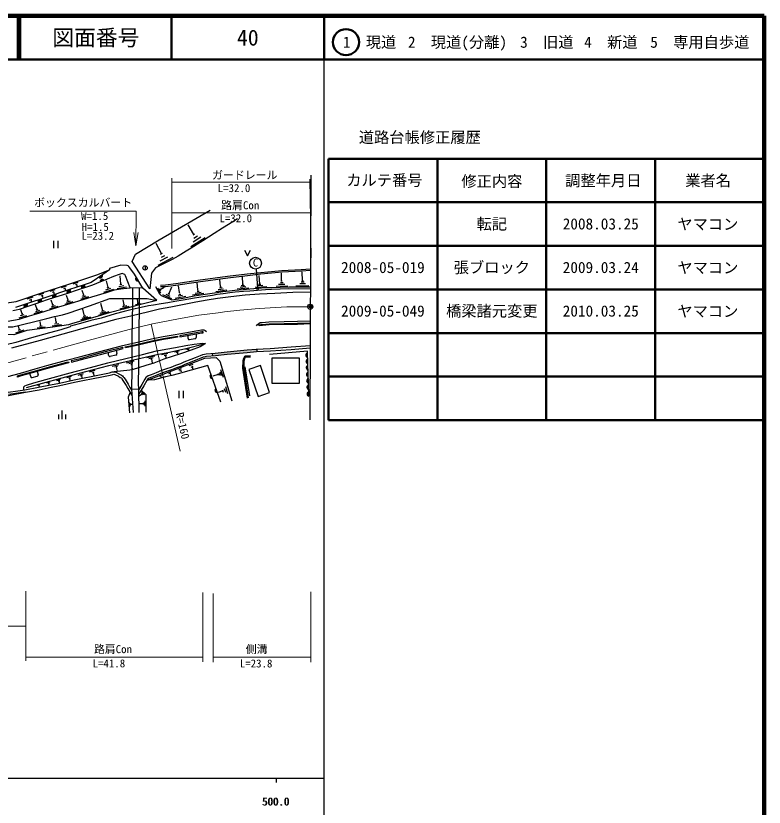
# Model space of a CAD drawing. Units: millimetres at full size, sheet at 1:1000; details may follow other scales. Extents: x 40000 to 680000, y 20000 to 380000.
# Drawn here: x 508261 to 680000, y 198357 to 380000 of the extents above; entities that cross this region are included whole.
import ezdxf
from ezdxf.enums import TextEntityAlignment as Align

# ---------------------------------------------------------------- set-up
doc = ezdxf.new("R2010")
doc.units = ezdxf.units.MM
doc.header["$LTSCALE"] = 1000
doc.header["$PDMODE"] = 32
doc.header["$PDSIZE"] = 500
doc.linetypes.add('CHAIN', pattern=[18.5, 12, -1.5, 3.5, -1.5])
for name, color, linetype, lineweight in [('M-BGD', 7, 'Continuous', 25), ('M-BGD-EXST', 7, 'Continuous', 25), ('M-BMK', 2, 'CHAIN', 13), ('M-BMK-OTRS', 5, 'Continuous', 25), ('M-BMK-SRVR', 3, 'Continuous', 25), ('M-STR-HTXT', 7, 'Continuous', 13), ('M-STR-STRC', 7, 'Continuous', 25), ('M-TTL', 2, 'Continuous', 140), ('M-TTL-BAND', 7, 'Continuous', 25), ('M-TTL-FRAM', 2, 'Continuous', 50), ('M-TTL-LINE', 7, 'Continuous', 50)]:
    doc.layers.add(name, color=color, linetype=linetype, lineweight=lineweight)
doc.layers.add('M-OTRS', color=6, linetype='Continuous')
doc.layers.add('M-TTL-TXT', color=7, linetype='Continuous')
doc.styles.add('ＭＳ ゴシック', font='')
doc.styles.get('ＭＳ ゴシック').set_extended_font_data('MS Gothic')

# ---------------------------------------------------------------- blocks, each defined once
blk = doc.blocks.new('open_arrow')
at = {"color": 0, "linetype": 'Continuous', "lineweight": -2}
blk.add_lwpolyline([(7.5, 1.25), (0, 0), (7.5, -1.25)], dxfattribs=at)

msp = doc.modelspace()

# ---------------------------------------------------------------- hatches: boundary and pattern name
at = {"layer": 'M-BGD'}
for points in [[(527286, 319989, 0.82183), (528104, 320547)], [(535872, 320034, 0.82183), (536380, 319183)], [(523178, 318023, 0.82183), (524116, 318342)], [(524297, 317653, 0.82183), (523350, 317364)], [(528508, 319265, 0.82183), (527591, 318890)], [(516586, 315834, 0.82183), (517528, 316141)], [(519893, 316913, 0.82183), (520834, 317224)], [(520928, 316577, 0.82183), (519988, 316264)], [(513214, 314708, 0.82183), (514153, 315024)], [(514334, 314372, 0.82183), (513399, 314043)], [(517579, 315487, 0.82183), (516638, 315177)], [(510024, 313640, 0.82183), (510966, 313948)], [(511038, 313278, 0.82183), (510098, 312963)], [(561380, 302672), (563458, 302859), (563588, 302866), (563558, 303415), (563419, 303408), (561330, 303220), (556739, 302807), (554038, 302520), (553351, 302464), (553396, 301915), (554090, 301972), (556793, 302260)], [(575190, 302606, 0.82183), (575224, 301616)], [(575239, 301166, 0.82183), (575273, 300176)], [(575289, 299711, 0.82183), (575323, 298721)], [(575341, 298196, 0.82183), (575375, 297205)], [(553051, 297714, 0.82183), (553383, 296780)], [(575391, 296717, 0.82183), (575425, 295727)], [(554208, 294462, 0.82183), (554540, 293528)], [(575443, 295207, 0.82183), (575477, 294217)], [(575494, 293711, 0.82183), (575528, 292721)]]:
    msp.add_hatch(color=256, dxfattribs=at).paths.add_polyline_path(points)
at = {"layer": 'M-BGD-EXST'}
msp.add_hatch(color=256, dxfattribs=at).paths.add_polyline_path([(563972, 317457, 1), (563472, 317457, 0.41421), (563722, 317207, 0.41421)])

# ---------------------------------------------------------------- linework, layer by layer
at = {"layer": 'M-BGD'}
for p, q in [((549124, 329824), (547786, 332000)), ((548454, 327036), (551750, 329089)), ((548946, 329712), (549301, 329937)), ((548955, 328101), (550743, 329285)), ((549108, 328979), (549929, 329494)), ((516883, 328349), (516883, 326672)), ((517883, 328349), (517883, 326672)), ((541675, 325445), (540466, 327775)), ((541464, 325329), (541886, 325560)), ((540894, 322784), (544386, 324568)), ((541380, 323781), (543152, 324676)), ((541700, 324606), (542461, 324989)), ((537916, 322629), (537916, 321629)), ((532388, 318377), (532175, 320350)), ((560341, 318380), (560268, 320184)), ((564238, 318424), (564114, 320428)), ((569242, 319145), (569265, 320931)), ((574087, 319177), (574004, 321215)), ((518743, 317630), (519856, 318012)), ((521429, 318498), (522542, 318880)), ((521958, 318296), (522367, 318433)), ((522162, 318364), (522351, 317789)), ((529420, 317636), (529056, 319159)), ((531891, 317898), (533025, 318081)), ((532153, 318343), (532623, 318410)), ((545829, 316459), (545623, 318022)), ((550027, 317100), (549892, 318816)), ((555256, 317874), (555094, 319476)), ((555121, 317860), (555390, 317887)), ((560003, 318082), (560707, 318127)), ((560177, 318375), (560504, 318386)), ((563657, 318067), (564978, 318156)), ((563965, 318414), (564511, 318434)), ((567983, 317966), (570693, 318005)), ((568566, 318370), (569975, 318370)), ((568963, 318754), (569604, 318760)), ((569066, 319145), (569418, 319145)), ((572495, 318052), (575533, 318124)), ((573445, 318558), (574701, 318585)), ((573716, 318929), (574448, 318938)), ((573906, 319182), (574268, 319173)), ((513559, 315930), (514672, 316311)), ((516144, 316795), (517257, 317176)), ((516673, 316593), (517082, 316729)), ((516877, 316661), (517066, 316086)), ((519272, 317428), (519681, 317565)), ((519477, 317497), (519665, 316921)), ((523833, 315879), (523450, 316938)), ((528442, 316586), (530772, 317296)), ((528943, 317137), (530089, 317517)), ((529185, 317572), (529654, 317699)), ((531488, 317447), (533641, 317795)), ((541509, 316315), (540854, 317485)), ((541513, 316861), (541268, 317347)), ((541365, 317156), (542315, 317713)), ((543598, 316001), (543207, 316166)), ((543403, 316084), (544066, 317814)), ((545642, 316063), (546144, 316129)), ((545708, 316447), (545950, 316471)), ((548837, 315963), (551413, 316326)), ((549430, 316370), (550765, 316542)), ((549847, 316778), (550309, 316822)), ((549926, 317098), (550127, 317103)), ((554167, 316738), (556675, 317069)), ((554715, 317166), (555947, 317334)), ((554966, 317555), (555584, 317617)), ((559073, 317372), (561708, 317541)), ((559708, 317732), (561041, 317844)), ((563191, 317699), (565901, 317868)), ((510894, 315012), (512228, 315479)), ((511415, 314770), (511943, 314964)), ((511679, 314867), (511833, 314382)), ((514088, 315728), (514497, 315864)), ((514293, 315796), (514481, 315221)), ((516760, 313648), (516377, 314707)), ((519574, 313812), (521435, 314441)), ((520237, 314727), (519854, 315785)), ((519912, 314286), (520826, 314595)), ((520042, 314662), (520432, 314791)), ((523170, 314964), (525031, 315593)), ((523509, 315438), (524422, 315747)), ((523638, 315814), (524028, 315944)), ((533101, 313668), (532877, 314793)), ((536325, 314058), (536173, 314886)), ((544089, 315035), (542004, 315935)), ((543711, 315591), (542759, 316001)), ((544828, 315216), (547299, 315680)), ((545510, 315694), (546513, 315874)), ((509688, 311621), (509411, 312524)), ((513161, 312608), (512778, 313667)), ((512836, 312167), (513750, 312476)), ((512966, 312543), (513355, 312673)), ((516097, 312734), (517958, 313363)), ((516435, 313208), (517349, 313516)), ((516565, 313583), (516955, 313713)), ((524055, 311097), (523658, 312647)), ((528204, 312292), (527765, 313945)), ((532237, 312782), (534286, 313331)), ((532719, 313257), (533723, 313484)), ((532893, 313618), (533308, 313719)), ((535742, 313703), (537044, 314004)), ((536086, 314015), (536563, 314101)), ((509003, 310683), (510755, 311245)), ((509317, 311186), (510208, 311430)), ((509541, 311584), (509834, 311659)), ((512498, 311693), (514359, 312323)), ((517514, 309660), (517385, 310766)), ((523186, 310184), (525444, 310887)), ((523517, 310606), (524750, 310986)), ((523757, 311019), (524353, 311176)), ((527301, 311318), (529675, 312098)), ((527640, 311782), (528942, 312170)), ((527901, 312207), (528507, 312377)), ((513688, 308772), (514294, 308864)), ((513991, 308818), (513816, 309856)), ((516567, 308847), (518773, 309150)), ((517109, 309278), (518093, 309407)), ((517330, 309646), (517697, 309673)), ((508283, 307235), (510136, 307901)), ((508839, 307814), (509411, 308033)), ((509125, 307923), (508847, 308692)), ((513136, 308368), (514956, 308625)), ((549620, 306983), (549619, 306171)), ((547783, 305967), (547797, 306674)), ((549370, 305876), (548134, 305666)), ((547298, 303522), (548154, 303758)), ((547614, 303407), (548022, 303517)), ((547818, 303462), (547883, 303139)), ((563558, 303415), (563588, 302866)), ((529550, 302079), (529529, 302780)), ((531243, 302130), (529923, 301797)), ((531277, 303222), (531461, 302495)), ((538339, 301544), (540132, 301937)), ((538797, 301347), (539781, 301560)), ((541715, 302252), (543114, 302596)), ((542282, 302045), (542913, 302199)), ((542597, 302122), (542685, 301399)), ((544697, 302866), (545719, 303123)), ((545123, 302746), (545512, 302840)), ((545317, 302793), (545421, 302301)), ((553351, 302464), (553396, 301915)), ((530391, 299614), (531906, 299975)), ((533627, 300366), (535454, 300841)), ((534220, 300184), (535139, 300408)), ((534637, 299997), (534955, 300071)), ((534796, 300034), (534948, 298933)), ((539206, 301156), (539552, 301230)), ((539379, 301193), (539584, 300331)), ((548055, 299726), (548968, 300028)), ((511672, 297182), (511474, 297901)), ((513147, 298382), (513379, 297683)), ((522566, 297509), (523764, 297931)), ((525185, 298269), (526488, 298637)), ((525786, 298051), (526256, 298187)), ((526021, 298119), (526154, 297466)), ((530979, 299433), (531605, 299568)), ((531292, 299501), (531462, 298574)), ((543385, 297916), (543867, 298113)), ((543626, 298014), (543808, 297529)), ((545650, 298773), (546319, 299044)), ((545933, 298514), (546305, 298659)), ((546119, 298587), (546235, 298258)), ((548465, 299373), (548932, 299553)), ((548699, 299463), (548905, 298917)), ((554876, 297991), (554973, 297550)), ((555096, 298291), (555379, 297435)), ((555238, 298847), (555838, 297091)), ((561970, 292739), (560919, 299397)), ((517646, 296325), (518494, 296567)), ((517971, 296208), (518333, 296309)), ((518152, 296259), (518216, 295761)), ((519969, 296968), (521003, 297258)), ((520430, 296814), (520789, 296908)), ((520610, 296861), (520682, 296330)), ((523097, 297366), (523526, 297502)), ((523311, 297434), (523376, 296890)), ((541344, 297294), (541599, 297382)), ((541471, 297338), (541592, 297002)), ((554660, 297691), (553473, 297321)), ((554611, 297832), (554708, 297550)), ((513200, 295215), (513793, 295368)), ((513471, 295129), (513675, 295186)), ((513573, 295158), (513630, 294823)), ((515390, 295781), (516119, 295988)), ((515679, 295659), (515940, 295727)), ((515810, 295693), (515858, 295263)), ((536388, 294263), (536495, 288927)), ((556059, 294432), (556376, 293585)), ((556359, 294934), (556870, 293311)), ((537102, 293049), (536560, 292691)), ((537010, 293121), (537194, 292978)), ((537085, 293366), (537481, 292978)), ((537106, 293714), (537822, 292998)), ((545692, 293943), (545692, 292266)), ((546692, 293943), (546692, 292266)), ((555781, 293889), (554709, 293532)), ((555706, 294132), (555856, 293646)), ((534288, 291266), (534375, 290233)), ((534446, 291071), (534484, 290576)), ((534555, 290935), (534571, 290717)), ((534563, 290826), (535044, 290875)), ((537465, 290976), (536609, 290971)), ((537470, 291130), (537459, 290823)), ((537684, 291316), (537684, 290648)), ((537854, 291590), (537876, 290368)), ((518922, 287431), (518922, 289423)), ((518122, 287431), (518122, 288476)), ((519722, 287431), (519722, 288476))]:
    msp.add_line(p, q, dxfattribs=at)
for points in [[(559108, 333410), (558048, 332720), (555722, 331236), (553741, 330016), (551167, 328363), (548486, 326692), (547360, 325987), (545520, 324817), (544149, 324057), (540315, 322174), (539360, 320946), (539023, 317316), (534974, 323575), (535731, 325288), (541118, 328575), (552833, 335369)], [(560722, 326224), (561437, 324929), (562153, 326224)], [(486327, 317173), (488999, 312887), (490825, 311830), (501466, 313463), (508327, 314458), (514015, 316322), (520418, 318405), (526882, 320580), (529749, 321671)], [(537371, 317519), (535462, 320722), (534458, 322138), (534206, 322478), (534008, 322638), (533783, 322707), (532360, 322780), (529782, 322006), (529749, 321671), (528253, 320648), (525553, 318805), (524156, 318356), (520381, 317073), (515580, 315505), (510469, 313783), (508161, 313041)], [(541431, 318208), (542618, 318258), (544955, 318542), (550059, 319322), (556859, 320238), (561386, 320770), (564472, 321091), (569345, 321574), (573768, 321796), (575859, 321946)], [(541445, 317859), (542646, 317909), (545003, 318195), (550109, 318976), (556903, 319891), (561424, 320422), (564507, 320743), (569371, 321225), (573789, 321446), (575884, 321597)], [(506397, 309915), (509039, 310403), (511407, 311136), (513533, 311751), (518159, 313175), (520738, 313946), (525734, 315507), (529066, 316493), (530871, 317069), (531836, 317254), (532997, 317439), (534463, 317563), (533423, 320333), (533253, 320607), (533029, 320734), (532683, 320831), (532440, 320792), (531943, 320632), (530680, 320158), (529243, 319566), (526811, 318571), (525836, 318178), (524515, 317720), (522601, 317135), (519863, 316223), (517115, 315338), (515480, 314775), (512887, 313863), (511038, 313278), (509032, 312606), (508345, 312415), (507559, 312284)], [(489198, 306049), (494381, 306956), (498331, 307610), (501487, 308118), (502667, 308333), (503701, 308547), (505183, 308606), (507549, 308596), (509187, 309006), (513219, 310011), (515394, 310499), (517165, 310949), (518940, 311349), (520299, 311740), (525155, 313426), (529853, 315107), (538415, 315117), (540599, 314620), (537371, 317519), (534463, 317563)], [(575837, 317284), (570900, 317307), (566943, 317148), (565555, 317110), (561994, 316810), (560484, 316716), (558612, 316538), (557345, 316388), (555854, 316191), (554465, 316003), (553364, 315815), (551258, 315524), (549297, 315214), (546694, 314735), (544714, 314425), (543116, 314124), (541603, 313927), (539848, 313570), (538675, 313411), (537058, 313072), (534985, 312622), (533159, 312104), (531085, 311598), (527854, 310639), (525480, 310058), (523609, 309560), (520775, 308800), (520702, 308593), (518591, 307917), (515980, 307204), (511843, 306050), (508275, 305029), (506040, 304462)], [(575837, 317284), (570900, 317307), (566943, 317148), (565555, 317110), (561994, 316810), (560484, 316716), (558612, 316538), (557345, 316388), (555854, 316191), (554465, 316003), (553364, 315815), (551258, 315524), (549297, 315214), (546694, 314735), (544714, 314425), (543116, 314124), (541603, 313927), (539848, 313570), (538675, 313411), (537058, 313072), (534985, 312622), (533159, 312104), (531085, 311598), (527854, 310639), (525480, 310058), (523609, 309560), (520775, 308800)], [(535261, 288971), (534857, 294274), (534947, 298842), (534993, 306379), (535139, 313964), (535128, 317552)], [(536578, 317459), (536554, 312119), (536506, 308552), (536469, 303093), (536371, 295696), (536388, 294263), (534857, 294274)], [(540326, 317869), (541268, 316219), (541607, 315801), (541988, 315628), (544047, 314808), (544629, 314918), (546610, 315228), (549213, 315707), (551185, 316018), (553287, 316309), (554390, 316497), (555787, 316686), (557283, 316884), (558559, 317035), (560445, 317215), (561958, 317309), (565527, 317610), (566927, 317647), (570891, 317807), (575839, 317784)], [(540599, 314620), (536064, 313479), (533006, 312697), (529710, 311790), (526397, 310862), (521297, 309350), (520333, 309075), (516725, 308558), (510820, 307748), (507790, 306791), (501988, 306860), (498060, 306138), (490273, 304888)], [(575827, 309276), (572915, 309180), (569859, 309122), (566388, 309036), (564872, 308920), (564498, 308899), (564123, 308840), (564084, 309087), (564472, 309148), (564856, 309170), (566375, 309286), (569854, 309372), (572909, 309430), (575818, 309526)], [(510063, 294132), (510079, 294629), (510132, 294831), (510356, 295091), (510728, 295256), (512382, 295745), (515135, 296546), (520718, 298074), (525394, 299302), (529392, 300375), (533483, 301344), (537315, 302291), (540538, 303082), (541431, 303293), (542668, 303494), (544884, 303855), (547246, 304331), (549174, 304632), (550491, 304813), (551099, 304873), (551824, 304761)], [(510721, 294674), (522533, 297880), (529623, 299707), (534561, 300856), (537975, 301663), (540654, 302279), (543112, 302757), (546965, 303589), (551824, 304761), (550576, 304023), (548516, 303295), (546086, 302416), (542262, 301153), (539934, 300286), (538079, 299705), (536417, 299169), (535185, 298839), (534434, 298657), (530856, 298279)], [(575777, 304234), (571419, 303909), (566650, 303583), (563419, 303408), (561330, 303220), (556739, 302807), (554038, 302520), (551949, 302349), (551559, 302273), (551097, 302150), (550551, 301931), (549386, 301488), (548419, 301130), (546800, 300476), (546040, 300130), (544927, 299715), (543808, 299253), (542870, 298946), (541708, 298556), (540452, 298022), (539288, 297610), (538663, 297360), (538301, 297165), (538066, 296966), (537843, 296587), (537182, 295338), (536392, 294084)], [(575818, 303686), (571459, 303360), (566684, 303034), (563458, 302859), (561380, 302672), (556793, 302260), (554090, 301972), (552024, 301803), (551682, 301737), (551271, 301627), (550751, 301419), (549579, 300973), (548617, 300617), (547017, 299970), (546250, 299621), (545128, 299203), (543999, 298737), (543043, 298424), (541903, 298041), (540652, 297509), (539482, 297096), (538897, 296861), (538613, 296708), (538493, 296606), (538323, 296318), (537658, 295062), (536412, 293084)], [(555337, 291287), (552336, 299725), (548535, 298692), (545529, 297856), (544069, 297442), (542642, 297111), (540090, 296484), (538481, 296378), (551638, 301418), (554200, 301608), (555047, 300740), (557822, 291594)], [(562078, 301923), (560885, 301908), (560726, 301794), (560499, 301371), (560344, 300795), (560308, 299114), (561350, 292242)], [(562082, 301673), (560966, 301659), (560919, 301625), (560733, 301279), (560593, 300759), (560558, 299130), (561597, 292279)], [(575525, 292794), (575183, 302808), (575175, 302993), (566467, 302233)], [(506530, 293641), (508740, 293924), (510355, 294178), (513485, 294726), (516251, 295286), (518274, 295704), (521620, 296424), (523553, 296803), (525916, 297301), (527875, 297681), (529789, 298080), (530407, 298249), (530856, 298279), (531194, 298169), (532072, 297759), (532532, 297483), (532746, 297344), (532928, 297168), (533042, 296996), (533319, 296567), (534020, 295435), (534445, 294720), (534879, 293985)], [(510445, 293635), (513587, 294185), (516361, 294747), (518388, 295166), (521730, 295885), (523663, 296264), (526025, 296762), (527984, 297142), (529918, 297545), (530499, 297704), (530787, 297723), (530992, 297657), (531813, 297273), (532241, 297015), (532402, 296912), (532502, 296814), (532582, 296695), (532854, 296273), (533550, 295150), (533972, 294440), (534973, 292742)], [(512045, 296973), (513142, 297290), (513174, 297299)], [(503764, 292344), (510445, 293635), (508817, 293380), (506607, 293097)], [(534473, 293591), (534046, 292447), (534328, 288883)], [(537035, 294073), (538110, 293110), (538110, 288999)]]:
    msp.add_lwpolyline(points, dxfattribs=at)
for points in [[(551264, 307227), (551261, 307477), (550916, 307464), (550098, 307318), (547123, 306813), (545866, 306583), (545911, 306337), (547167, 306567), (550141, 307072), (550943, 307215)], [(534518, 304281), (536269, 304635), (539468, 305432), (542114, 305965), (543533, 306156), (545328, 306484), (545370, 306238), (543572, 305909), (542156, 305718), (539523, 305188), (536324, 304391), (534572, 304037), (533424, 303759), (533365, 304002)], [(532858, 303621), (532797, 303863), (529069, 302922), (526196, 302156), (522999, 301297), (520987, 300774), (521050, 300532), (523063, 301055), (526261, 301915), (529131, 302680)], [(520372, 300614), (520435, 300372), (520037, 300268), (515545, 299046), (512856, 298301), (509504, 297331), (508678, 297096), (508609, 297336), (509435, 297572), (512788, 298541), (515478, 299287), (519973, 300510)], [(564440, 299724), (561754, 298857), (563885, 292628), (566500, 293510)], [(573391, 301408), (567046, 301408), (567046, 295697), (573391, 295697)]]:
    msp.add_lwpolyline(points, close=True, dxfattribs=at)
msp.add_circle((537916, 322129), 500, dxfattribs=at)
for centre, radius, start, end in [((527640, 320349), 505, 225.48831, 23.1465), ((536210, 319658), 505, 131.9694, 289.62759), ((523616, 318275), 505, 209.9387, 7.59689), ((523852, 317415), 505, 28.15407, 185.81226), ((528087, 318987), 505, 33.40748, 191.06567), ((517027, 316080), 505, 209.25353, 6.91172), ((520333, 317162), 505, 209.44543, 7.10362), ((520489, 316328), 505, 29.60224, 187.26043), ((513652, 314959), 505, 209.79047, 7.44866), ((513899, 314115), 505, 30.53677, 188.19496), ((517139, 315239), 505, 29.39204, 187.05023), ((510465, 313887), 505, 209.2969, 6.95509), ((510599, 313028), 505, 29.698, 187.35619), ((548083, 305962), 300, 178.92405, 279.63658), ((549319, 306172), 300, 279.63658, 359.93712), ((529850, 302088), 300, 181.73074, 284.16929), ((531170, 302421), 300, 284.16929, 14.16929), ((575305, 302114), 505, 103.12861, 260.7868), ((575354, 300675), 505, 103.12861, 260.7868), ((575404, 299219), 505, 103.12861, 260.7868), ((575456, 297704), 505, 103.12861, 260.7868), ((511961, 297261), 300, 195.36643, 286.12829), ((513094, 297588), 300, 285.48701, 18.31942), ((553309, 297280), 505, 120.74818, 278.40638), ((575506, 296226), 505, 103.12861, 260.7868), ((554466, 294028), 505, 120.74818, 278.40638), ((575558, 294715), 505, 103.12861, 260.7868), ((575609, 293219), 505, 103.12861, 260.7868)]:
    msp.add_arc(centre, radius, start, end, dxfattribs=at)
at = {"layer": 'M-BGD-EXST'}
msp.add_line((563446, 321882), (563722, 317457), dxfattribs=at)
for centre, radius in [((563271, 323221), 1350), ((563722, 317457), 250)]:
    msp.add_circle(centre, radius, dxfattribs=at)
at = {"layer": 'M-BMK'}
msp.add_lwpolyline([(499040, 298307), (524837, 305485), (534239, 308013), (539631, 309295), (545558, 310441), (550240, 311271), (554721, 311853), (556170, 312064), (559701, 312426), (564138, 312833), (570426, 313184), (575818, 313222)], dxfattribs=at)
at = {"layer": 'M-BMK-OTRS'}
msp.add_line((575957, 343443), (575699, 287228), dxfattribs=at)
at = {"layer": 'M-BMK-SRVR'}
msp.add_circle((575818, 313222), 600, dxfattribs=at)
at = {"layer": 'M-OTRS'}
msp.add_point((575863, 313233), dxfattribs=at)
at = {"layer": 'M-STR-HTXT'}
for p, q in [((544096, 326627), (544096, 342716)), ((544096, 341802), (575726, 341799)), ((576019, 324429), (575714, 342515)), ((544096, 334789), (575844, 334789)), ((539298, 309216), (545965, 280051)), ((510583, 231914), (510583, 247908)), ((551171, 231697), (551171, 247618)), ((553568, 231650), (553568, 247430)), ((575935, 231650), (575935, 247759)), ((510583, 239911), (291468, 239911)), ((510583, 232809), (551171, 232809)), ((553568, 232809), (575935, 232809))]:
    msp.add_line(p, q, dxfattribs=at)
msp.add_lwpolyline([(535789, 327234), (535868, 335166), (511456, 335166)], dxfattribs=at)
at = {"layer": 'M-STR-STRC'}
for points in [[(575834, 316536), (571828, 316500), (567676, 316274), (564179, 316097), (560918, 315871), (557583, 315533), (554532, 315112), (552196, 314758), (549585, 314242), (546885, 313758), (543840, 313113), (541246, 312646), (538804, 312031), (534646, 311097), (531214, 310275), (528172, 309481), (523402, 308160), (519032, 306918), (513846, 305501), (507232, 303679)], [(563460, 308811), (563748, 309119), (564018, 309388), (564325, 309590), (564826, 309619), (566353, 309735), (569844, 309822), (572897, 309880), (575804, 309976)], [(506399, 297175), (509311, 298004), (512665, 298974), (515359, 299721), (519857, 300945), (522884, 301732), (526080, 302591), (528956, 303358), (532796, 304327), (534420, 304721), (536170, 305074), (539369, 305871), (542040, 306409), (543463, 306600), (547045, 307256), (550020, 307761), (550868, 307913), (551403, 307933), (551736, 307782), (551988, 307570)]]:
    msp.add_lwpolyline(points, dxfattribs=at)
at = {"layer": 'M-TTL'}
for p, q in [((680000, 380000), (40000, 380000)), ((680000, 20000), (680000, 380000))]:
    msp.add_line(p, q, dxfattribs=at)
at = {"layer": 'M-TTL-BAND'}
for p, q in [((579000, 20000), (579000, 370000)), ((40000, 205000), (579000, 205000)), ((568000, 205000), (568000, 204000))]:
    msp.add_line(p, q, dxfattribs=at)
at = {"layer": 'M-TTL-FRAM'}
for p, q in [((580000, 347197), (580000, 287197)), ((580000, 347197), (680000, 347197)), ((580000, 287197), (680000, 287197))]:
    msp.add_line(p, q, dxfattribs=at)
at = {"layer": 'M-TTL-LINE'}
for p, q in [((508747, 380000), (508747, 370000)), ((509247, 380000), (509247, 370000)), ((543997, 380000), (543997, 370000)), ((579000, 380000), (579000, 370000)), ((40000, 370000), (680000, 370000)), ((605000, 347197), (605000, 287197)), ((630000, 347197), (630000, 287197)), ((655000, 347197), (655000, 287197)), ((580000, 337197), (680000, 337197)), ((580000, 327197), (680000, 327197)), ((580000, 317197), (680000, 317197)), ((580000, 307197), (680000, 307197)), ((580000, 297197), (680000, 297197))]:
    msp.add_line(p, q, dxfattribs=at)
msp.add_circle((584031, 373958), 3000, dxfattribs=at)

# ---------------------------------------------------------------- block references
at = {"layer": 'M-STR-HTXT', "xscale": 400, "yscale": 400, "rotation": 89.4}
msp.add_blockref('open_arrow', (535789, 327234), dxfattribs=at)

# ---------------------------------------------------------------- texts
at = {"layer": 'M-BGD-EXST', "style": 'ＭＳ ゴシック'}
msp.add_text('C', height=1833, rotation=358.508, dxfattribs=at).set_placement((562616, 321928), align=Align.BOTTOM_LEFT)
at = {"layer": 'M-STR-HTXT', "style": 'ＭＳ ゴシック'}
for s, p in [('ガードレール', (553302, 341967)), ('L=32.0', (554595, 338990)), ('ボックスカルバート', (512456, 335666)), ('路肩Con', (555383, 335047)), ('W=1.5', (523239, 332593)), ('L=32.0', (554992, 332076)), ('H=1.5', (523366, 330080)), ('L=23.2', (523316, 328049)), ('路肩Con', (526176, 233159)), ('側溝', (561021, 233140)), ('L=41.8', (525879, 229900)), ('L=23.8', (559661, 229880))]:
    msp.add_text(s, height=1833, dxfattribs=at).set_placement(p, align=Align.BOTTOM_LEFT)
msp.add_text('R=160', height=1833, rotation=283.363, dxfattribs=at).set_placement((544396, 288599), align=Align.BOTTOM_LEFT)
at = {"layer": 'M-TTL-BAND', "style": 'ＭＳ ゴシック'}
for p in [(567844, 198195), (568000, 198195)]:
    msp.add_text('500.0', height=1833, dxfattribs=at).set_placement(p, align=Align.BOTTOM_CENTER)
at = {"layer": 'M-TTL-TXT', "style": 'ＭＳ ゴシック'}
for s, height, p in [('図面番号', 3666, (526622, 375000)), ('40', 3666, (561497, 375000)), ('1\u3000現道', 2566, (589448, 373958)), ('2\u3000現道(分離)', 2566, (609619, 373958)), ('3\u3000旧道', 2566, (630121, 373958)), ('4\u3000新道', 2566, (644824, 373958)), ('5\u3000専用自歩道', 2566, (665228, 373958)), ('道路台帳修正履歴', 2566, (600968, 352113)), ('カルテ番号', 2566, (592839, 342277)), ('修正内容', 2566, (617509, 342023)), ('調整年月日', 2566, (643089, 342197)), ('業者名', 2566, (667134, 342197)), ('転記', 2566, (617500, 332245)), ('2008.03.25', 2566, (642500, 332245)), ('ヤマコン', 2566, (667077, 332189)), ('2008-05-019', 2566, (592500, 322245)), ('張ブロック', 2566, (617500, 322245)), ('2009.03.24', 2566, (642500, 322245)), ('ヤマコン', 2566, (667077, 322189)), ('2009-05-049', 2566, (592500, 312245)), ('橋梁諸元変更', 2566, (617500, 312245)), ('2010.03.25', 2566, (642500, 312245)), ('ヤマコン', 2566, (667077, 312189))]:
    msp.add_text(s, height=height, dxfattribs=at).set_placement(p, align=Align.MIDDLE_CENTER)

doc.saveas('drawing.dxf')
